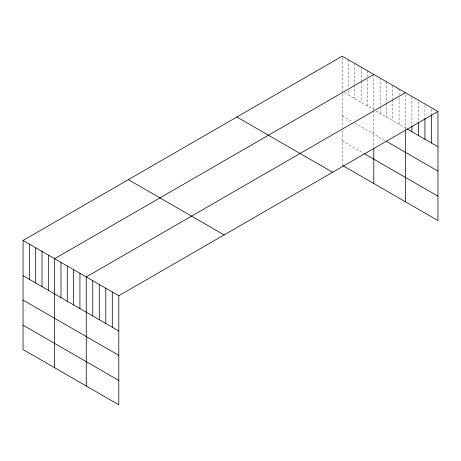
<?xml version="1.0" encoding="UTF-8"?>
<svg xmlns="http://www.w3.org/2000/svg" width="461" height="461" viewBox="0 0 461 461"><rect width="100%" height="100%" fill="white"/><g stroke="black" fill="none" stroke-linecap="round" stroke-linejoin="round"><path stroke-width="0.35" stroke-dasharray="2.31 1.73" d="M342.195 94.177L342.195 127.674M373.796 74.434L373.796 146.615M405.392 129.311L405.392 92.678M344.494 92.794L373.796 109.712M376.095 111.038L406.579 128.642M342.195 115.826L352.538 121.796M354.837 123.122L385.287 140.703M342.195 140.916L363.452 153.19M431.438 109.153L431.438 114.195M424.927 105.396L424.927 117.636M418.415 101.633L418.415 121.796M411.904 97.156L411.904 125.236M399.076 89.031L399.076 94.787M399.076 97.669L399.076 124.309M392.755 85.377L392.755 99.057M392.755 99.778L392.755 120.661M386.433 81.73L386.433 102.613M386.433 103.327L386.433 117.008M380.118 78.082L380.118 106.163M380.118 106.883L380.118 113.36M367.475 70.787L367.475 76.543M367.475 79.425L367.475 106.065M361.153 67.133L361.153 80.813M361.153 81.534L361.153 102.417M354.837 63.485L354.837 84.369M354.837 85.089L354.837 98.769M348.516 59.838L348.516 87.918M348.516 90.8L348.516 95.116M342.195 57.631L342.195 91.468M342.195 130.463L342.195 165.269"/><path stroke-width="0.69" d="M405.392 129.985L405.392 201.757M23.05 240.446L118.805 295.732L118.805 404.81L23.05 349.53L23.05 240.446L342.195 56.19L437.95 111.47L437.95 220.554L342.771 165.603M373.796 74.434L54.646 258.69L54.646 367.769M405.392 92.678L86.247 276.934L86.247 386.013M118.805 295.732L437.95 111.47M407.172 128.982L437.95 146.754M386.433 141.366L437.95 171.106M364.605 153.853L437.95 196.196M236.879 116.996L332.629 172.276M128.371 179.64L224.121 234.926M23.05 275.724L118.805 331.01M23.05 300.082L118.805 355.362M23.05 325.172L118.805 380.458M431.438 114.916L431.438 142.991M424.927 118.356L424.927 139.234M418.415 122.517L418.415 135.476M411.904 125.957L411.904 131.713M373.796 148.004L373.796 183.513M112.294 291.969L112.294 327.252M105.782 288.211L105.782 323.489M99.271 284.454L99.271 319.732M92.759 280.691L92.759 315.975M79.926 273.287L79.926 308.565M73.61 269.639L73.61 304.917M67.289 265.985L67.289 301.269M60.967 262.338L60.967 297.622M48.33 255.042L48.33 290.321M42.009 251.395L42.009 286.673M35.687 247.747L35.687 283.025M29.371 244.094L29.371 279.378"/></g></svg>
